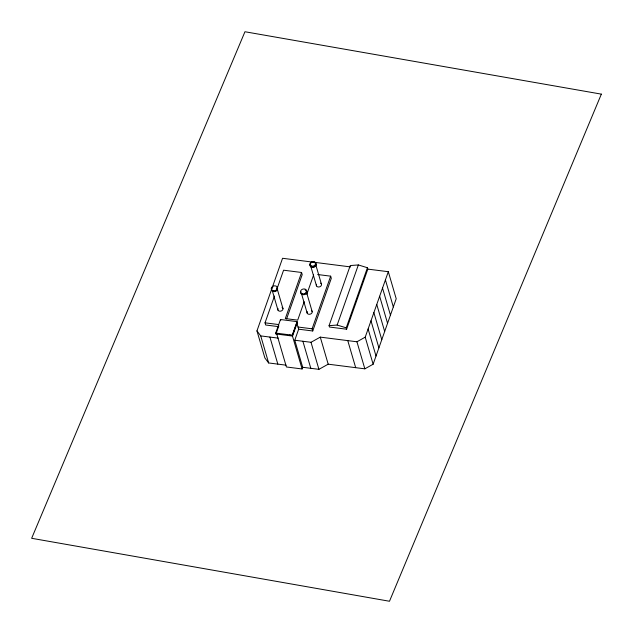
<?xml version="1.0" encoding="UTF-8"?>
<svg xmlns="http://www.w3.org/2000/svg" width="633" height="633" viewBox="0 0 633 633"><rect width="100%" height="100%" fill="white"/><g stroke="black" fill="none" stroke-linecap="round" stroke-linejoin="round"><path stroke-width="0.95" d="M286.092 365.17L268.629 362.954L264.871 357.938L256.958 330.885L282.563 258.28L311.958 262.015M278.18 326.588L265.662 324.998L265.029 322.83L274.469 296.054M277.072 288.664L283.584 270.196L301.569 272.483L302.202 274.643L286.599 318.897M275.711 333.077L280.49 319.523L297.099 321.635L297.36 322.521L292.573 336.076L275.972 333.963L275.711 333.077L292.319 335.189L292.573 336.076M275.972 333.963L278.844 325.829M301.569 272.483L285.317 318.573L297.692 320.14L304.196 301.704M292.319 335.189L297.099 321.635M292.62 334.588L296.901 322.458L297.36 322.521M306.791 294.329L313.62 274.975M276.629 333.512L286.409 366.974L302.091 368.968L302.685 367.275L294.772 340.23L298.665 329.192L296.79 322.775M298.665 329.192L312.742 330.98L312.109 328.812L330.663 276.17L317.663 274.524M312.742 330.98L331.296 278.338L330.663 276.17M329.065 325.663L350.255 265.551L358.341 264.942L367.425 267.735L367.828 269.112L346.631 329.215L329.469 327.032L329.065 325.663L337.152 325.053L346.235 327.839L346.631 329.215M337.152 325.053L358.341 264.942M346.235 327.839L367.425 267.735M302.685 367.275L318.921 369.34L328.195 364.181L364.845 368.833L373.13 364.22L365.217 337.175L388.306 271.707L367.828 269.112M373.13 364.22L396.211 298.76L388.306 271.707M294.772 340.23L311.009 342.287L320.282 337.128L356.933 341.78L365.217 337.175M313.921 262.26L350.658 266.928M265.029 322.83L278.504 324.547M298.032 327.024L312.109 328.812M289.36 335.126L291.322 335.371M256.958 330.885L260.725 335.901L278.18 338.125M385.418 279.889L393.33 306.942M382.53 288.078L390.442 315.123M379.65 296.26L387.554 323.305M376.762 304.441L384.674 331.494M373.874 312.623L381.786 339.676M370.993 320.804L378.898 347.857M368.105 328.994L376.018 356.039M356.933 341.78L364.845 368.833M347.77 340.617L355.683 367.67M321.517 284.431L315.527 263.945A2.635 2.049 -16.3 0 1 314.593 266.469A2.635 2.049 -16.3 0 1 311.444 266.722M310.668 265.931L316.5 285.894M320.282 337.128L328.195 364.181M306.372 291.766L312.211 311.737M307.203 313.2L301.363 293.237A2.635 2.049 -16.3 0 0 301.68 293.68M311.009 342.287L318.921 369.34M302.891 341.258L310.803 368.311M292.304 335.498L302.091 368.968M282.975 308.635L276.985 288.15A2.635 2.049 -16.3 0 1 276.906 289.748M277.958 310.099L272.119 290.128A2.635 2.049 -16.3 0 0 272.435 290.579M280.49 319.523L280.751 320.409M269.911 337.072L277.824 364.117M260.725 335.901L268.629 362.954M320.591 283.125A2.635 2.049 -16.3 0 1 321.066 285.855A2.635 2.049 -16.3 0 1 317.655 286.852A2.635 2.049 -16.3 0 1 316.579 284.296M311.745 310.779A2.635 2.049 -16.3 0 1 309.869 314.261A2.635 2.049 -16.3 0 1 307.274 311.602M282.049 307.321A2.635 2.049 -16.3 0 1 282.524 310.059A2.635 2.049 -16.3 0 1 279.106 311.056A2.635 2.049 -16.3 0 1 278.037 308.493M306.348 292.311A2.635 2.049 -16.3 0 1 306.15 292.857M305.786 293.356A2.635 2.049 -16.3 0 1 305.288 293.783M304.695 294.1A2.635 2.049 -16.3 0 1 304.03 294.29M302.709 294.258A2.635 2.049 -16.3 0 1 302.139 294.029M305.905 290.808A2.635 2.049 -16.3 0 1 306.222 291.251M275.45 290.99A2.635 2.049 -16.3 0 1 274.793 291.188M273.472 291.148A2.635 2.049 -16.3 0 1 272.894 290.927M277.072 287.429A3.141 2.445 -16.3 0 1 274.841 291.584A3.141 2.445 -16.3 0 1 271.739 288.411M272.174 287.817A3.141 2.445 -16.3 0 1 272.768 287.311M315.622 263.225A3.141 2.445 -16.3 0 1 313.786 267.284A3.141 2.445 -16.3 0 1 310.051 264.855M306.317 290.531A3.141 2.445 -16.3 0 1 304.077 294.685A3.141 2.445 -16.3 0 1 300.984 291.512M305.082 289.843A3.141 2.445 -16.3 0 1 305.763 290.12M601.35 94.135L389.485 601.255L31.65 538.295L244.955 31.745L601.35 94.135M311.571 266.525A3.141 2.445 -16.3 0 0 315.938 263.557A3.141 2.445 -16.3 0 0 311.072 262.299A3.141 2.445 -16.3 0 0 311.571 266.525M311.776 266.137A2.635 2.049 -16.3 0 0 315.44 263.652A2.635 2.049 -16.3 0 0 311.357 262.592A2.635 2.049 -16.3 0 0 311.776 266.137M302.265 293.831A3.141 2.445 -16.3 0 0 306.633 290.864A3.141 2.445 -16.3 0 0 301.767 289.605A3.141 2.445 -16.3 0 0 302.265 293.831M273.021 290.729A3.141 2.445 -16.3 0 0 277.396 287.762A3.141 2.445 -16.3 0 0 272.53 286.496A3.141 2.445 -16.3 0 0 273.021 290.729"/></g></svg>
